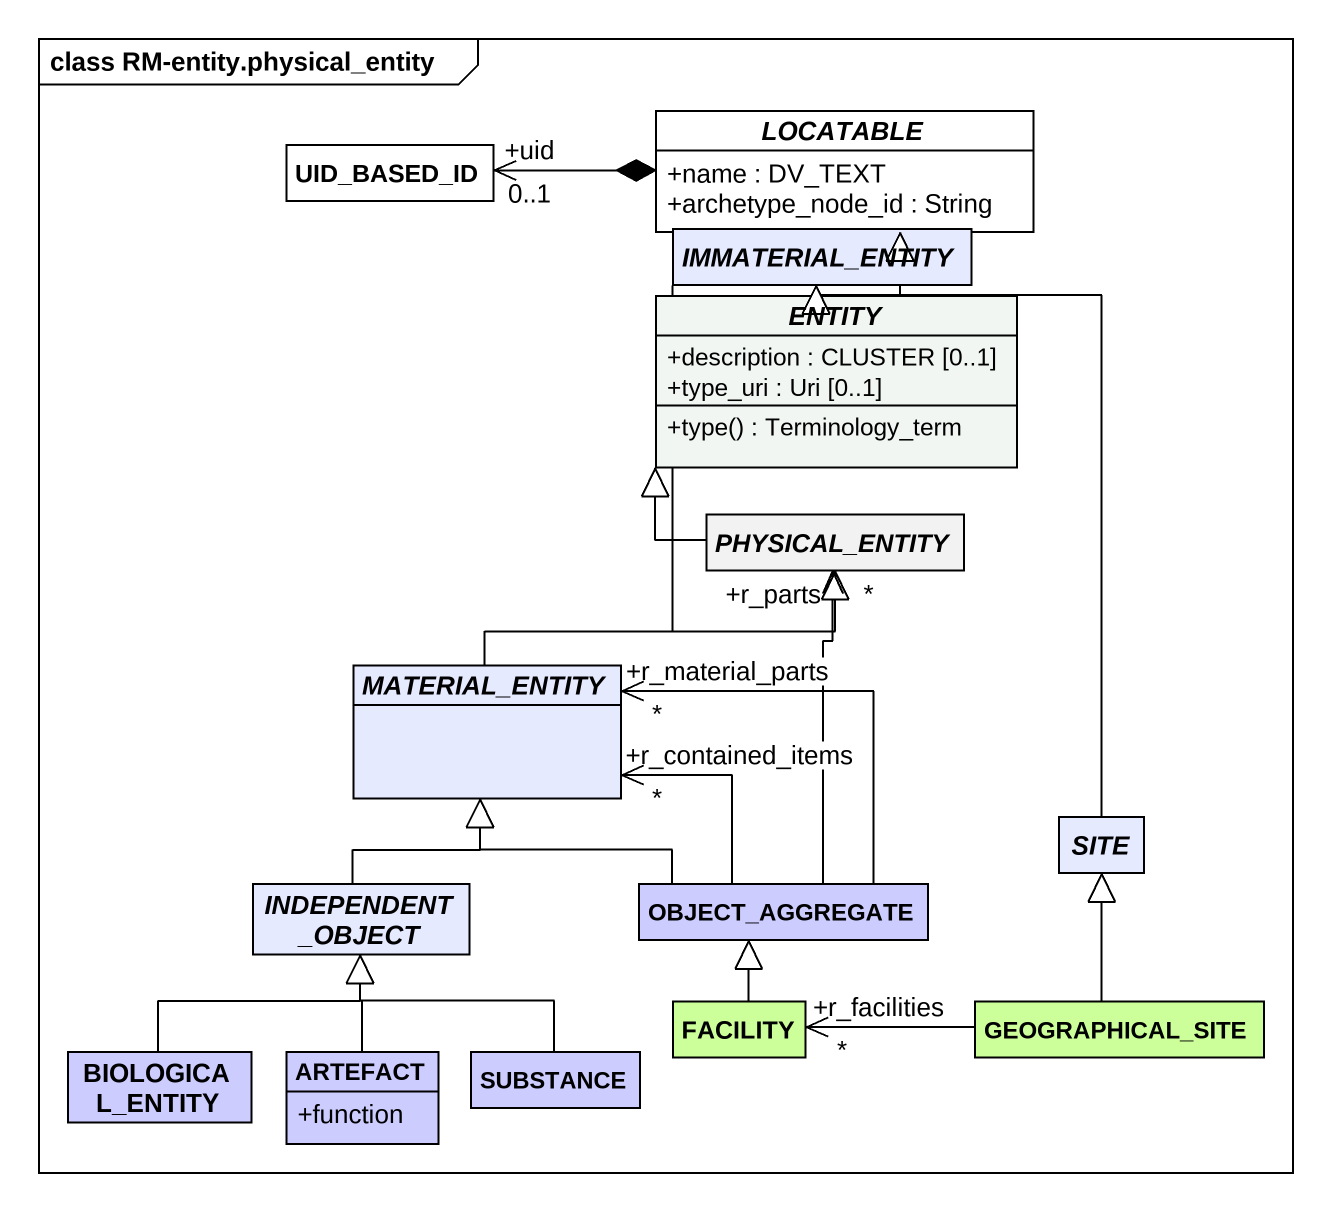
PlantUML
@startuml
mainframe class RM-entity.physical_entity
hide circle
hide empty members
skinparam classAttributeIconSize 0
class UID_BASED_ID #FFFFFF
abstract class LOCATABLE #FFFFFF {
  +name : DV_TEXT
  +archetype_node_id : String
}
abstract class "ENTITY" as ENTITY_ #F2F6F3 {
  +description : CLUSTER [0..1]
  +type_uri : Uri [0..1]
  +type() : Terminology_term
}
abstract class IMMATERIAL_ENTITY #E5EAFF
abstract class PHYSICAL_ENTITY #F2F2F2
abstract class MATERIAL_ENTITY #E5EAFF
abstract class SITE #E5EAFF
abstract class INDEPENDENT_OBJECT #E5EAFF
class OBJECT_AGGREGATE #CCCCFF
class BIOLOGICAL_ENTITY #CCCCFF
class ARTEFACT #CCCCFF {
  +function
}
class SUBSTANCE #CCCCFF
class FACILITY #CCFF99
class GEOGRAPHICAL_SITE #CCFF99
UID_BASED_ID "+uid\n0..1" <-right-* LOCATABLE
ENTITY_ -up-|> LOCATABLE
IMMATERIAL_ENTITY --|> PHYSICAL_ENTITY
PHYSICAL_ENTITY -up-|> ENTITY_
MATERIAL_ENTITY -right-|> PHYSICAL_ENTITY
SITE -up-|> IMMATERIAL_ENTITY
INDEPENDENT_OBJECT -up-|> MATERIAL_ENTITY
OBJECT_AGGREGATE -up-> "+r_parts\n*" PHYSICAL_ENTITY
OBJECT_AGGREGATE -up-|> MATERIAL_ENTITY
OBJECT_AGGREGATE -up-> "+r_material_parts\n*" MATERIAL_ENTITY
OBJECT_AGGREGATE -up-> "+r_contained_items\n*" MATERIAL_ENTITY
BIOLOGICAL_ENTITY -up-|> INDEPENDENT_OBJECT
ARTEFACT -up-|> INDEPENDENT_OBJECT
SUBSTANCE -up-|> INDEPENDENT_OBJECT
FACILITY -up-|> OBJECT_AGGREGATE
GEOGRAPHICAL_SITE -up-|> SITE
GEOGRAPHICAL_SITE -left-> "+r_facilities\n*" FACILITY
@enduml
